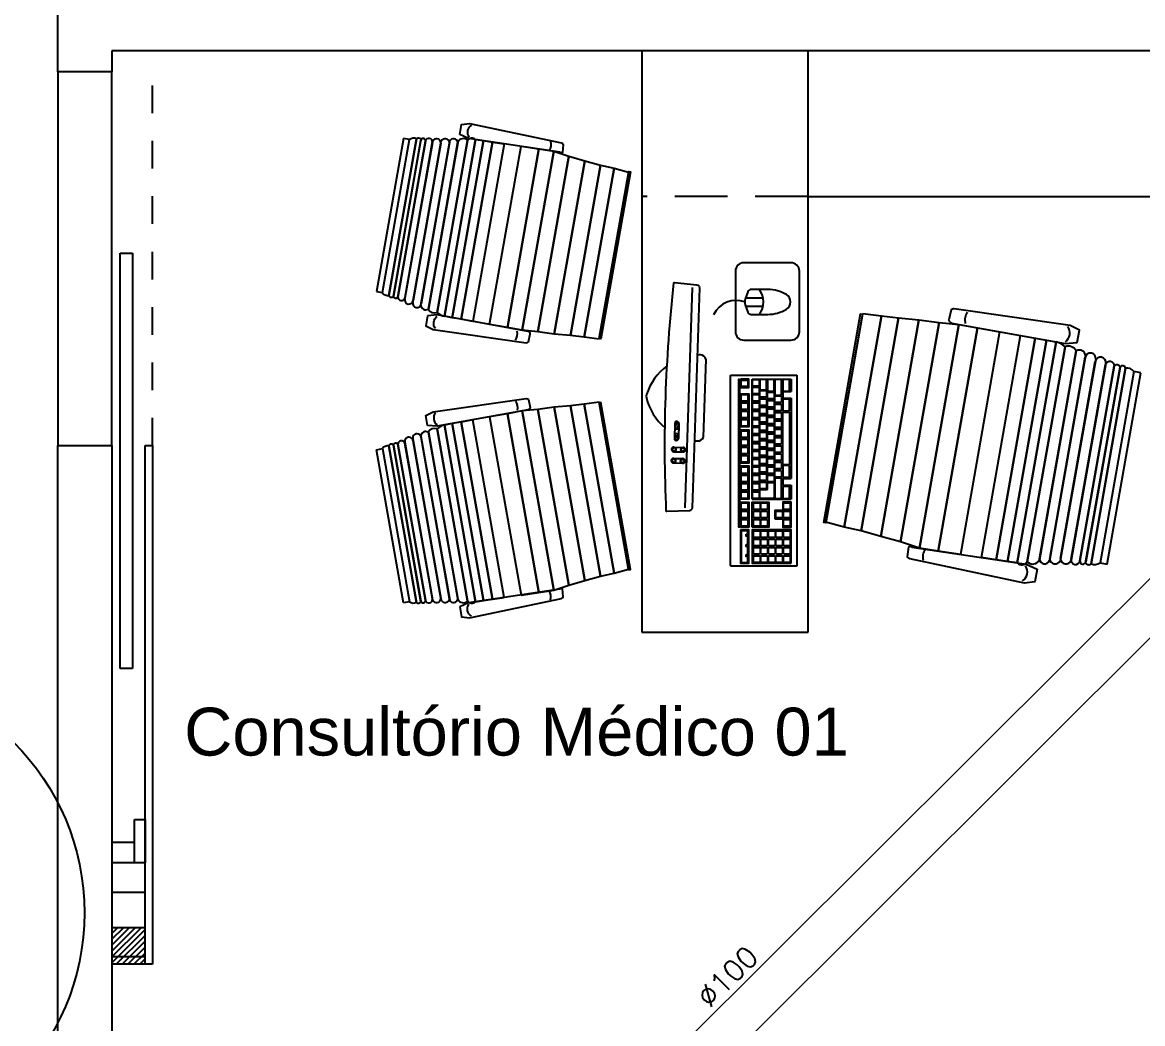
# Model space of a CAD drawing. Header units: millimetres. Extents: x 1573 to 2177, y 1587 to 1932.
# Drawn here: x 1900.088 to 1904.134, y 1905.93 to 1909.545 of the extents above; entities that cross this region are included whole.
import ezdxf
from ezdxf.enums import TextEntityAlignment as Align

# ---------------------------------------------------------------- set-up
doc = ezdxf.new("R2010")
doc.units = ezdxf.units.MM
doc.header["$LTSCALE"] = 0.03
doc.linetypes.add('HIDDEN', pattern=[9.525, 6.35, -3.175])
for name, color, linetype in [('-HIDRO', 8, 'Continuous'), ('A-PEN-C', 4, 'Continuous'), ('Texto-Tubos', 7, 'Continuous')]:
    doc.layers.add(name, color=color, linetype=linetype)
doc.layers.add('TigreCad', color=2, linetype='Continuous', lineweight=13)
doc.styles.add('ARIAL', font='arial.ttf')
doc.styles.add('TCTUBOS-TXT', font='txt.shx')

msp = doc.modelspace()

# ---------------------------------------------------------------- linework, layer by layer
at = {"layer": '-HIDRO'}
for p, q in [((1900.2158, 1909.3664), (1900.2158, 1909.7113)), ((1904.275, 1909.4414), (1900.4108, 1909.4414)), ((1900.4108, 1909.4414), (1900.4108, 1909.3664)), ((1902.3257, 1909.4414), (1902.3257, 1907.3435)), ((1902.9255, 1907.3435), (1902.9255, 1909.4414)), ((1900.4108, 1909.3664), (1900.2158, 1909.3664)), ((1900.2158, 1909.3664), (1900.2158, 1908.0168)), ((1900.4108, 1908.0168), (1900.4108, 1909.3664)), ((1901.4646, 1909.1255), (1901.3671, 1908.5724)), ((1901.3879, 1908.5688), (1901.4854, 1909.1218)), ((1901.3879, 1908.5688), (1901.4854, 1909.1218)), ((1901.3879, 1908.5688), (1901.4854, 1909.1218)), ((1901.5113, 1909.1242), (1901.4116, 1908.5588)), ((1901.4116, 1908.5588), (1901.5113, 1909.1242)), ((1901.5113, 1909.1242), (1901.4116, 1908.5588)), ((1901.5274, 1909.1214), (1901.4277, 1908.556)), ((1901.4277, 1908.556), (1901.5268, 1909.1185)), ((1901.4441, 1908.5531), (1901.5433, 1909.1156)), ((1901.5433, 1909.1156), (1901.4441, 1908.5531)), ((1901.4854, 1909.1218), (1901.4646, 1909.1255)), ((1901.4688, 1908.5456), (1901.5691, 1909.1142)), ((1901.5685, 1909.1111), (1901.4693, 1908.5487)), ((1901.4978, 1908.5332), (1901.6006, 1909.1159)), ((1901.5993, 1909.1088), (1901.4991, 1908.5403)), ((1901.5272, 1908.5232), (1901.6316, 1909.1153)), ((1901.6307, 1909.1106), (1901.528, 1908.5279)), ((1901.5541, 1908.5091), (1901.6605, 1909.1128)), ((1901.6601, 1909.1103), (1901.5541, 1908.5091)), ((1901.5861, 1908.4973), (1901.6955, 1909.1182)), ((1901.6955, 1909.1182), (1901.5861, 1908.4973)), ((1901.6119, 1908.4836), (1901.7245, 1909.1219)), ((1901.7248, 1909.1219), (1901.6119, 1908.4836)), ((1901.6405, 1908.4784), (1901.7532, 1909.1176)), ((1901.7532, 1909.1176), (1901.6405, 1908.4784)), ((1901.6728, 1908.4726), (1901.7857, 1909.1127)), ((1901.7857, 1909.1127), (1901.6728, 1908.4726)), ((1901.7245, 1909.1219), (1901.7532, 1909.1176)), ((1901.7532, 1909.1176), (1901.7857, 1909.1127)), ((1901.7857, 1909.1127), (1901.8281, 1909.1064)), ((1901.8281, 1909.1064), (1901.715, 1908.465)), ((1901.7755, 1908.454), (1901.889, 1909.0973)), ((1901.8397, 1908.4425), (1901.9534, 1909.0876)), ((1901.9534, 1909.0876), (1901.8397, 1908.4425)), ((1901.889, 1909.0973), (1901.9534, 1909.0876)), ((1901.8935, 1908.4328), (1902.0069, 1909.0796)), ((1902.0069, 1909.0796), (1901.8935, 1908.4328)), ((1901.9534, 1909.0876), (1902.0069, 1909.0796)), ((1902.0069, 1909.0796), (1902.0616, 1909.0613)), ((1902.0616, 1909.0613), (1901.9499, 1908.4277)), ((1901.9499, 1908.4277), (1902.0616, 1909.0613)), ((1902.1193, 1909.0451), (1902.009, 1908.4195)), ((1902.009, 1908.4195), (1902.1193, 1909.0451)), ((1902.0616, 1909.0613), (1902.1193, 1909.0451)), ((1902.1761, 1909.0296), (1902.0675, 1908.414)), ((1902.0675, 1908.414), (1902.1761, 1909.0296)), ((1902.1193, 1909.0451), (1902.1761, 1909.0296)), ((1902.1761, 1909.0296), (1902.225, 1909.0183)), ((1902.225, 1909.0183), (1902.1174, 1908.4079)), ((1902.1174, 1908.4079), (1902.225, 1909.0183)), ((1902.2775, 1909.0043), (1902.1712, 1908.4009)), ((1902.225, 1909.0183), (1902.2775, 1909.0043)), ((1902.9255, 1908.9165), (1904.1626, 1908.9165)), ((1900.4408, 1907.2118), (1900.4408, 1908.7114)), ((1900.4408, 1908.7114), (1900.4857, 1908.7114)), ((1900.4857, 1908.7114), (1900.4857, 1907.2118)), ((1902.5075, 1908.5877), (1902.4811, 1907.7923)), ((1901.3671, 1908.5724), (1901.3879, 1908.5688)), ((1902.7008, 1908.5504), (1902.7634, 1908.5504)), ((1902.7008, 1908.5204), (1902.7634, 1908.5204)), ((1901.6405, 1908.4784), (1901.6119, 1908.4836)), ((1901.6728, 1908.4726), (1901.6405, 1908.4784)), ((1901.715, 1908.465), (1901.6728, 1908.4726)), ((1902.99, 1907.7398), (1903.123, 1908.4941)), ((1903.0557, 1907.7224), (1903.1903, 1908.4853)), ((1903.1903, 1908.4853), (1903.0557, 1907.7224)), ((1903.1169, 1907.7083), (1903.2525, 1908.4777)), ((1903.2525, 1908.4777), (1903.1169, 1907.7083)), ((1903.123, 1908.4941), (1903.1903, 1908.4853)), ((1903.1879, 1907.6889), (1903.3258, 1908.4709)), ((1903.3258, 1908.4709), (1903.1879, 1907.6889)), ((1903.1903, 1908.4853), (1903.2525, 1908.4777)), ((1903.2525, 1908.4777), (1903.3258, 1908.4709)), ((1903.2599, 1907.6687), (1903.3996, 1908.4607)), ((1903.3996, 1908.4607), (1903.2599, 1907.6687)), ((1903.3258, 1908.4709), (1903.3996, 1908.4607)), ((1903.3996, 1908.4607), (1903.47, 1908.4543)), ((1901.8397, 1908.4425), (1901.7755, 1908.454)), ((1901.8935, 1908.4328), (1901.8397, 1908.4425)), ((1901.9499, 1908.4277), (1901.8935, 1908.4328)), ((1902.009, 1908.4195), (1901.9499, 1908.4277)), ((1902.0675, 1908.414), (1902.009, 1908.4195)), ((1903.47, 1908.4543), (1903.3284, 1907.6458)), ((1903.3284, 1907.6458), (1903.47, 1908.4543)), ((1903.5374, 1908.4421), (1903.3952, 1907.6357)), ((1903.3952, 1907.6357), (1903.5374, 1908.4421)), ((1903.47, 1908.4543), (1903.5374, 1908.4421)), ((1903.6175, 1908.4277), (1903.4758, 1907.6237)), ((1903.5374, 1908.4421), (1903.6175, 1908.4277)), ((1902.1174, 1908.4079), (1902.0675, 1908.414)), ((1902.1712, 1908.4009), (1902.1174, 1908.4079)), ((1903.5518, 1907.6123), (1903.6932, 1908.4141)), ((1903.7459, 1908.4045), (1903.6048, 1907.6043)), ((1903.6048, 1907.6043), (1903.7459, 1908.4045)), ((1903.7863, 1908.3973), (1903.6454, 1907.5982)), ((1903.6454, 1907.5982), (1903.7863, 1908.3973)), ((1903.681, 1907.5929), (1903.8221, 1908.3908)), ((1903.8221, 1908.3908), (1903.6814, 1907.5928)), ((1903.6932, 1908.4141), (1903.7459, 1908.4045)), ((1903.7459, 1908.4045), (1903.7863, 1908.3973)), ((1903.7863, 1908.3973), (1903.8221, 1908.3908)), ((1903.8544, 1908.3736), (1903.7175, 1907.5975)), ((1903.7175, 1907.5975), (1903.8544, 1908.3736)), ((1903.8944, 1908.3589), (1903.7613, 1907.6043)), ((1903.7619, 1907.6074), (1903.8944, 1908.3589)), ((1903.928, 1908.3413), (1903.7975, 1907.6011)), ((1902.5567, 1908.3286), (1902.5473, 1908.0476)), ((1903.7985, 1907.607), (1903.927, 1908.3354)), ((1903.9647, 1908.3288), (1903.8362, 1907.6003)), ((1903.8378, 1907.6092), (1903.9631, 1908.3199)), ((1904.001, 1908.3132), (1903.8756, 1907.6025)), ((1903.8763, 1907.6063), (1904.0003, 1908.3094)), ((1904.0318, 1908.3039), (1903.9078, 1907.6008)), ((1903.9078, 1907.6008), (1904.0318, 1908.3039)), ((1903.9278, 1907.5935), (1904.0524, 1908.3002)), ((1904.0524, 1908.3002), (1903.9284, 1907.5971)), ((1903.9479, 1907.5899), (1904.0725, 1908.2967)), ((1904.0725, 1908.2967), (1903.9479, 1907.5899)), ((1903.9479, 1907.5899), (1904.0725, 1908.2967)), ((1904.1021, 1908.2843), (1903.9802, 1907.593)), ((1904.1021, 1908.2843), (1903.9802, 1907.593)), ((1904.1021, 1908.2843), (1903.9802, 1907.593)), ((1904.0062, 1907.5884), (1904.1281, 1908.2797)), ((1904.1281, 1908.2797), (1904.1021, 1908.2843)), ((1902.7235, 1908.2564), (1902.8643, 1908.2564)), ((1902.7235, 1907.8231), (1902.7235, 1908.2564)), ((1902.8643, 1908.2564), (1902.8643, 1908.2114)), ((1902.8343, 1908.2114), (1902.8643, 1908.2114)), ((1902.8343, 1908.2114), (1902.8343, 1908.1874)), ((1902.8343, 1908.1874), (1902.8643, 1908.1874)), ((1902.8643, 1908.1874), (1902.8643, 1907.898)), ((1901.8935, 1908.1416), (1901.8397, 1908.1319)), ((1901.9499, 1908.1467), (1901.8935, 1908.1416)), ((1901.8935, 1908.1416), (1902.0069, 1907.4948)), ((1902.0069, 1907.4948), (1901.8935, 1908.1416)), ((1902.009, 1908.1549), (1901.9499, 1908.1467)), ((1902.0616, 1907.5131), (1901.9499, 1908.1467)), ((1901.9499, 1908.1467), (1902.0616, 1907.5131)), ((1902.0675, 1908.1603), (1902.009, 1908.1549)), ((1902.1193, 1907.5293), (1902.009, 1908.1549)), ((1902.009, 1908.1549), (1902.1193, 1907.5293)), ((1902.1174, 1908.1664), (1902.0675, 1908.1603)), ((1902.1761, 1907.5448), (1902.0675, 1908.1603)), ((1902.0675, 1908.1603), (1902.1761, 1907.5448)), ((1902.1712, 1908.1734), (1902.1174, 1908.1664)), ((1902.225, 1907.5561), (1902.1174, 1908.1664)), ((1902.1174, 1908.1664), (1902.225, 1907.5561)), ((1902.2775, 1907.5701), (1902.1712, 1908.1734)), ((1901.6405, 1908.096), (1901.6119, 1908.0908)), ((1901.6728, 1908.1018), (1901.6405, 1908.096)), ((1901.6405, 1908.096), (1901.7532, 1907.4568)), ((1901.7532, 1907.4568), (1901.6405, 1908.096)), ((1901.715, 1908.1094), (1901.6728, 1908.1018)), ((1901.6728, 1908.1018), (1901.7857, 1907.4616)), ((1901.7857, 1907.4616), (1901.6728, 1908.1018)), ((1901.8281, 1907.468), (1901.715, 1908.1094)), ((1901.8397, 1908.1319), (1901.7755, 1908.1203)), ((1901.7755, 1908.1203), (1901.889, 1907.4771)), ((1901.8397, 1908.1319), (1901.9534, 1907.4868)), ((1901.9534, 1907.4868), (1901.8397, 1908.1319)), ((1902.4445, 1908.0966), (1902.4427, 1908.0426)), ((1902.4474, 1908.0965), (1902.4469, 1908.081)), ((1902.4562, 1908.0962), (1902.4474, 1908.0965)), ((1902.4562, 1908.0962), (1902.4556, 1908.0807)), ((1902.459, 1908.0961), (1902.4572, 1908.0421)), ((1901.5541, 1908.0653), (1901.6605, 1907.4616)), ((1901.6601, 1907.4641), (1901.5541, 1908.0653)), ((1901.5861, 1908.0771), (1901.6955, 1907.4562)), ((1901.6955, 1907.4562), (1901.5861, 1908.0771)), ((1901.6119, 1908.0908), (1901.7245, 1907.4525)), ((1901.7248, 1907.4525), (1901.6119, 1908.0908)), ((1900.2158, 1908.0168), (1900.4108, 1908.0168)), ((1900.2158, 1905.6978), (1900.2158, 1908.0168)), ((1900.4108, 1908.0168), (1900.4108, 1905.6978)), ((1900.5307, 1906.1439), (1900.5307, 1908.0168)), ((1900.5307, 1908.0168), (1900.5577, 1908.0168)), ((1900.5577, 1908.0168), (1900.5577, 1906.1439)), ((1901.5113, 1907.4501), (1901.4116, 1908.0155)), ((1901.4116, 1908.0155), (1901.5113, 1907.4501)), ((1901.5113, 1907.4501), (1901.4116, 1908.0155)), ((1901.4277, 1908.0184), (1901.5268, 1907.4559)), ((1901.5274, 1907.453), (1901.4277, 1908.0184)), ((1901.4441, 1908.0213), (1901.5433, 1907.4588)), ((1901.5433, 1907.4588), (1901.4441, 1908.0213)), ((1901.4688, 1908.0288), (1901.5691, 1907.4602)), ((1901.5685, 1907.4632), (1901.4693, 1908.0257)), ((1901.4978, 1908.0412), (1901.6006, 1907.4584)), ((1901.5993, 1907.4655), (1901.4991, 1908.0341)), ((1901.5272, 1908.0512), (1901.6316, 1907.4591)), ((1901.6307, 1907.4637), (1901.528, 1908.0465)), ((1901.3671, 1908.0019), (1901.3879, 1908.0056)), ((1901.4646, 1907.4489), (1901.3671, 1908.0019)), ((1901.3879, 1908.0056), (1901.4854, 1907.4525)), ((1901.3879, 1908.0056), (1901.4854, 1907.4525)), ((1901.3879, 1908.0056), (1901.4854, 1907.4525)), ((1902.4413, 1907.9946), (1902.4734, 1907.9936)), ((1902.4419, 1908.0112), (1902.4739, 1908.0101)), ((1902.44, 1907.954), (1902.472, 1907.9529)), ((1902.4405, 1907.9705), (1902.4726, 1907.9695)), ((1902.8343, 1907.898), (1902.8643, 1907.898)), ((1902.8343, 1907.898), (1902.8343, 1907.874)), ((1902.8343, 1907.874), (1902.8643, 1907.874)), ((1902.8643, 1907.874), (1902.8643, 1907.8231)), ((1902.7235, 1907.8231), (1902.8643, 1907.8231)), ((1902.8114, 1907.7796), (1902.831, 1907.7796)), ((1902.8056, 1907.7526), (1902.8345, 1907.7526)), ((1903.0557, 1907.7224), (1902.99, 1907.7398)), ((1903.1169, 1907.7083), (1903.0557, 1907.7224)), ((1903.1879, 1907.6889), (1903.1169, 1907.7083)), ((1903.2599, 1907.6687), (1903.1879, 1907.6889)), ((1903.3284, 1907.6458), (1903.2599, 1907.6687)), ((1903.3952, 1907.6357), (1903.3284, 1907.6458)), ((1903.4758, 1907.6237), (1903.3952, 1907.6357)), ((1903.6048, 1907.6043), (1903.5518, 1907.6123)), ((1902.225, 1907.5561), (1902.2775, 1907.5701)), ((1903.6454, 1907.5982), (1903.6048, 1907.6043)), ((1903.6814, 1907.5928), (1903.6454, 1907.5982)), ((1903.9802, 1907.593), (1904.0062, 1907.5884)), ((1902.0616, 1907.5131), (1902.1193, 1907.5293)), ((1902.1193, 1907.5293), (1902.1761, 1907.5448)), ((1902.1761, 1907.5448), (1902.225, 1907.5561)), ((1901.9534, 1907.4868), (1902.0069, 1907.4948)), ((1902.0069, 1907.4948), (1902.0616, 1907.5131)), ((1901.4854, 1907.4525), (1901.4646, 1907.4489)), ((1901.7245, 1907.4525), (1901.7532, 1907.4568)), ((1901.7532, 1907.4568), (1901.7857, 1907.4616)), ((1901.7857, 1907.4616), (1901.8281, 1907.468)), ((1901.889, 1907.4771), (1901.9534, 1907.4868)), ((1902.3257, 1907.3435), (1902.9255, 1907.3435)), ((1900.4857, 1907.2118), (1900.4408, 1907.2118)), ((1900.4932, 1906.5098), (1900.4932, 1906.6672)), ((1900.4932, 1906.6672), (1900.5307, 1906.6672)), ((1900.5307, 1906.6672), (1900.5307, 1906.5098)), ((1900.4108, 1906.5848), (1900.4932, 1906.5848)), ((1900.5307, 1906.5098), (1900.4108, 1906.5098)), ((1900.4108, 1906.4048), (1900.5307, 1906.4048)), ((1900.4108, 1906.2553), (1900.4314, 1906.2759)), ((1900.4108, 1906.2341), (1900.4526, 1906.2759)), ((1900.4108, 1906.2129), (1900.4738, 1906.2759)), ((1900.4108, 1906.1916), (1900.495, 1906.2759)), ((1900.4108, 1906.1704), (1900.5162, 1906.2759)), ((1900.5307, 1906.2759), (1900.4108, 1906.2759)), ((1900.4108, 1906.1492), (1900.5307, 1906.2692)), ((1900.4267, 1906.1439), (1900.5307, 1906.248)), ((1900.4479, 1906.1439), (1900.5307, 1906.2268)), ((1900.4691, 1906.1439), (1900.5307, 1906.2056)), ((1900.5307, 1906.1709), (1900.4108, 1906.1709)), ((1900.4903, 1906.1439), (1900.5307, 1906.1844)), ((1900.5115, 1906.1439), (1900.5307, 1906.1632)), ((1900.5577, 1906.1439), (1900.4108, 1906.1439))]:
    msp.add_line(p, q, dxfattribs=at)
at = {"layer": '-HIDRO', "linetype": 'HIDDEN', "ltscale": 0.5}
msp.add_line((1900.5577, 1908.0168), (1900.5577, 1909.3664), dxfattribs=at)
at = {"layer": '-HIDRO', "linetype": 'HIDDEN'}
msp.add_line((1902.9255, 1908.9165), (1902.3257, 1908.9165), dxfattribs=at)
at = {"layer": '-HIDRO'}
for points in [[(1901.6674, 1909.1402), (1901.6737, 1909.1762), (1901.7033, 1909.1798), (1902.0349, 1909.1101, -0.205362), (1902.0416, 1909.1043), (1902.0381, 1909.075, -0.424927), (1902.0287, 1909.0763), (1901.699, 1909.1257)], [(1902.6937, 1908.6767, 0.414214), (1902.6633, 1908.6463), (1902.6633, 1908.4277, 0.414214), (1902.6937, 1908.3973), (1902.8637, 1908.3973, 0.414214), (1902.8941, 1908.4277), (1902.8941, 1908.6463, 0.414214), (1902.8637, 1908.6767)], [(1902.5241, 1908.5975, -0.395059), (1902.5334, 1908.5868), (1902.5069, 1907.7915, -0.395059), (1902.4969, 1907.7815), (1902.4153, 1907.7788, -0.255546), (1902.4136, 1907.7797, -0.038223), (1902.441, 1908.6048, -0.255546), (1902.4428, 1908.6055)], [(1902.7198, 1908.5804, 0.320037), (1902.7083, 1908.5721), (1902.699, 1908.5454, 0.167465), (1902.699, 1908.5254), (1902.7083, 1908.4987, 0.320037), (1902.7198, 1908.4904), (1902.7805, 1908.4904, 0.131312), (1902.8473, 1908.5091, 0.570686), (1902.8473, 1908.5617, 0.131312), (1902.7805, 1908.5804)], [(1903.8975, 1908.3885), (1903.9055, 1908.4334), (1903.8723, 1908.4504), (1903.453, 1908.5103, 0.205362), (1903.4426, 1908.5063), (1903.4342, 1908.4704, 0.331039), (1903.4442, 1908.459), (1903.8542, 1908.385)], [(1901.5515, 1908.4854), (1901.5452, 1908.4495), (1901.5717, 1908.4359), (1901.9072, 1908.388, 0.205362), (1901.9155, 1908.3912), (1901.9222, 1908.4199, 0.331039), (1901.9142, 1908.429), (1901.5862, 1908.4882)], [(1902.6485, 1908.2714), (1902.8824, 1908.2714, -0.414214), (1902.8854, 1908.2684), (1902.8854, 1907.5846, -0.414214), (1902.8824, 1907.5816), (1902.6485, 1907.5816, -0.414214), (1902.6455, 1907.5846), (1902.6455, 1908.2684, -0.414214)], [(1902.6867, 1908.2294, -0.414214), (1902.6845, 1908.2317), (1902.6845, 1908.2512, -0.414214), (1902.6867, 1908.2534), (1902.7062, 1908.2534, -0.414214), (1902.7085, 1908.2512), (1902.7085, 1908.2317, -0.414214), (1902.7062, 1908.2294)], [(1902.7273, 1908.2308, -0.414214), (1902.725, 1908.2331), (1902.725, 1908.2526, -0.414214), (1902.7273, 1908.2548), (1902.7468, 1908.2548, -0.414214), (1902.749, 1908.2526), (1902.749, 1908.2331, -0.414214), (1902.7468, 1908.2308)], [(1902.7273, 1908.2036, -0.414214), (1902.725, 1908.2059), (1902.725, 1908.2254, -0.414214), (1902.7273, 1908.2276), (1902.7468, 1908.2276, -0.414214), (1902.749, 1908.2254), (1902.749, 1908.2059, -0.414214), (1902.7468, 1908.2036)], [(1902.7514, 1908.2527), (1902.7514, 1908.2197, 0.414214), (1902.7536, 1908.2174), (1902.7733, 1908.2174, 0.414214), (1902.7755, 1908.2197), (1902.7755, 1908.2527, 0.414214), (1902.7733, 1908.2549), (1902.7536, 1908.2549, 0.414214)], [(1902.8004, 1908.2549), (1902.7808, 1908.2549, 0.414214), (1902.7785, 1908.2527), (1902.7785, 1908.2148, 0.414214), (1902.7808, 1908.2126), (1902.8004, 1908.2126, 0.414214), (1902.8026, 1908.2148), (1902.8026, 1908.2527, 0.414214)], [(1902.8275, 1908.2549), (1902.8079, 1908.2549, 0.414214), (1902.8056, 1908.2527), (1902.8056, 1908.2015, 0.414214), (1902.8079, 1908.1992), (1902.8275, 1908.1992, 0.414214), (1902.8298, 1908.2015), (1902.8298, 1908.2527, 0.414214)], [(1902.8343, 1908.2527), (1902.8343, 1908.2148, 0.414214), (1902.8365, 1908.2126), (1902.8561, 1908.2126, 0.414214), (1902.8584, 1908.2148), (1902.8584, 1908.2527, 0.414214), (1902.8561, 1908.2549), (1902.8365, 1908.2549, 0.414214)], [(1901.5515, 1908.089), (1901.5452, 1908.1249), (1901.5717, 1908.1385), (1901.9072, 1908.1864, -0.205362), (1901.9155, 1908.1832), (1901.9222, 1908.1545, -0.331039), (1901.9142, 1908.1453), (1901.5862, 1908.0862)], [(1902.6867, 1908.177, -0.414214), (1902.6845, 1908.1792), (1902.6845, 1908.1987, -0.414214), (1902.6867, 1908.201), (1902.7062, 1908.201, -0.414214), (1902.7085, 1908.1987), (1902.7085, 1908.1792, -0.414214), (1902.7062, 1908.177)], [(1902.7273, 1908.177, -0.414214), (1902.725, 1908.1792), (1902.725, 1908.1987, -0.414214), (1902.7273, 1908.201), (1902.7468, 1908.201, -0.414214), (1902.749, 1908.1987), (1902.749, 1908.1792, -0.414214), (1902.7468, 1908.177)], [(1902.7538, 1908.191, -0.414214), (1902.7515, 1908.1933), (1902.7515, 1908.2128, -0.414214), (1902.7538, 1908.215), (1902.7733, 1908.215, -0.414214), (1902.7755, 1908.2128), (1902.7755, 1908.1933, -0.414214), (1902.7733, 1908.191)], [(1902.7538, 1908.161, -0.414214), (1902.7515, 1908.1633), (1902.7515, 1908.1828, -0.414214), (1902.7538, 1908.185), (1902.7733, 1908.185, -0.414214), (1902.7755, 1908.1828), (1902.7755, 1908.1633, -0.414214), (1902.7733, 1908.161)], [(1902.7809, 1908.1855, -0.414214), (1902.7786, 1908.1878), (1902.7786, 1908.2073, -0.414214), (1902.7809, 1908.2095), (1902.8004, 1908.2095, -0.414214), (1902.8026, 1908.2073), (1902.8026, 1908.1878, -0.414214), (1902.8004, 1908.1855)], [(1902.7809, 1908.1555, -0.414214), (1902.7786, 1908.1578), (1902.7786, 1908.1773, -0.414214), (1902.7809, 1908.1795), (1902.8004, 1908.1795, -0.414214), (1902.8026, 1908.1773), (1902.8026, 1908.1578, -0.414214), (1902.8004, 1908.1555)], [(1902.8079, 1908.1722, -0.414214), (1902.8056, 1908.1745), (1902.8056, 1908.194, -0.414214), (1902.8079, 1908.1962), (1902.8274, 1908.1962, -0.414214), (1902.8296, 1908.194), (1902.8296, 1908.1745, -0.414214), (1902.8274, 1908.1722)], [(1902.8561, 1908.1421, 0.414214), (1902.8584, 1908.1443), (1902.8584, 1908.1822, 0.414214), (1902.8561, 1908.1844), (1902.8365, 1908.1844, 0.414214), (1902.8343, 1908.1822), (1902.8343, 1908.1443, 0.414214), (1902.8365, 1908.1421)], [(1902.6867, 1908.147, -0.414214), (1902.6845, 1908.1492), (1902.6845, 1908.1687, -0.414214), (1902.6867, 1908.171), (1902.7062, 1908.171, -0.414214), (1902.7085, 1908.1687), (1902.7085, 1908.1492, -0.414214), (1902.7062, 1908.147)], [(1902.6867, 1908.117, -0.414214), (1902.6845, 1908.1192), (1902.6845, 1908.1387, -0.414214), (1902.6867, 1908.141), (1902.7062, 1908.141, -0.414214), (1902.7085, 1908.1387), (1902.7085, 1908.1192, -0.414214), (1902.7062, 1908.117)], [(1902.7273, 1908.147, -0.414214), (1902.725, 1908.1492), (1902.725, 1908.1687, -0.414214), (1902.7273, 1908.171), (1902.7468, 1908.171, -0.414214), (1902.749, 1908.1687), (1902.749, 1908.1492, -0.414214), (1902.7468, 1908.147)], [(1902.7273, 1908.117, -0.414214), (1902.725, 1908.1192), (1902.725, 1908.1387, -0.414214), (1902.7273, 1908.141), (1902.7468, 1908.141, -0.414214), (1902.749, 1908.1387), (1902.749, 1908.1192, -0.414214), (1902.7468, 1908.117)], [(1902.7538, 1908.131, -0.414214), (1902.7515, 1908.1333), (1902.7515, 1908.1528, -0.414214), (1902.7538, 1908.155), (1902.7733, 1908.155, -0.414214), (1902.7755, 1908.1528), (1902.7755, 1908.1333, -0.414214), (1902.7733, 1908.131)], [(1902.7809, 1908.1255, -0.414214), (1902.7786, 1908.1278), (1902.7786, 1908.1473, -0.414214), (1902.7809, 1908.1495), (1902.8004, 1908.1495, -0.414214), (1902.8026, 1908.1473), (1902.8026, 1908.1278, -0.414214), (1902.8004, 1908.1255)], [(1902.8079, 1908.1422, -0.414214), (1902.8056, 1908.1445), (1902.8056, 1908.164, -0.414214), (1902.8079, 1908.1662), (1902.8274, 1908.1662, -0.414214), (1902.8296, 1908.164), (1902.8296, 1908.1445, -0.414214), (1902.8274, 1908.1422)], [(1902.8079, 1908.1122, -0.414214), (1902.8056, 1908.1145), (1902.8056, 1908.134, -0.414214), (1902.8079, 1908.1362), (1902.8274, 1908.1362, -0.414214), (1902.8296, 1908.134), (1902.8296, 1908.1145, -0.414214), (1902.8274, 1908.1122)], [(1902.8561, 1907.9477), (1902.8365, 1907.9477, -0.414214), (1902.8343, 1907.9499), (1902.8343, 1908.1355, -0.414214), (1902.8365, 1908.1378), (1902.8561, 1908.1378, -0.414214), (1902.8584, 1908.1355), (1902.8584, 1907.9499, -0.414214)], [(1902.6867, 1908.087, -0.414214), (1902.6845, 1908.0892), (1902.6845, 1908.1087, -0.414214), (1902.6867, 1908.111), (1902.7062, 1908.111, -0.414214), (1902.7085, 1908.1087), (1902.7085, 1908.0892, -0.414214), (1902.7062, 1908.087)], [(1902.7273, 1908.087, -0.414214), (1902.725, 1908.0892), (1902.725, 1908.1087, -0.414214), (1902.7273, 1908.111), (1902.7468, 1908.111, -0.414214), (1902.749, 1908.1087), (1902.749, 1908.0892, -0.414214), (1902.7468, 1908.087)], [(1902.7538, 1908.1011, -0.414214), (1902.7515, 1908.1033), (1902.7515, 1908.1228, -0.414214), (1902.7538, 1908.125), (1902.7733, 1908.125, -0.414214), (1902.7755, 1908.1228), (1902.7755, 1908.1033, -0.414214), (1902.7733, 1908.1011)], [(1902.7809, 1908.0956, -0.414214), (1902.7786, 1908.0978), (1902.7786, 1908.1173, -0.414214), (1902.7809, 1908.1195), (1902.8004, 1908.1195, -0.414214), (1902.8026, 1908.1173), (1902.8026, 1908.0978, -0.414214), (1902.8004, 1908.0956)], [(1902.8079, 1908.0822, -0.414214), (1902.8056, 1908.0845), (1902.8056, 1908.104, -0.414214), (1902.8079, 1908.1062), (1902.8274, 1908.1062, -0.414214), (1902.8296, 1908.104), (1902.8296, 1908.0845, -0.414214), (1902.8274, 1908.0822)], [(1902.6867, 1908.0464, -0.414214), (1902.6845, 1908.0486), (1902.6845, 1908.0681, -0.414214), (1902.6867, 1908.0704), (1902.7062, 1908.0704, -0.414214), (1902.7085, 1908.0681), (1902.7085, 1908.0486, -0.414214), (1902.7062, 1908.0464)], [(1902.7273, 1908.0587, -0.414214), (1902.725, 1908.0609), (1902.725, 1908.0804, -0.414214), (1902.7273, 1908.0827), (1902.7468, 1908.0827, -0.414214), (1902.749, 1908.0804), (1902.749, 1908.0609, -0.414214), (1902.7468, 1908.0587)], [(1902.7538, 1908.0711, -0.414214), (1902.7515, 1908.0733), (1902.7515, 1908.0928, -0.414214), (1902.7538, 1908.0951), (1902.7733, 1908.0951, -0.414214), (1902.7755, 1908.0928), (1902.7755, 1908.0733, -0.414214), (1902.7733, 1908.0711)], [(1902.7538, 1908.0411, -0.414214), (1902.7515, 1908.0433), (1902.7515, 1908.0628, -0.414214), (1902.7538, 1908.0651), (1902.7733, 1908.0651, -0.414214), (1902.7755, 1908.0628), (1902.7755, 1908.0433, -0.414214), (1902.7733, 1908.0411)], [(1902.7809, 1908.0656, -0.414214), (1902.7786, 1908.0678), (1902.7786, 1908.0873, -0.414214), (1902.7809, 1908.0896), (1902.8004, 1908.0896, -0.414214), (1902.8026, 1908.0873), (1902.8026, 1908.0678, -0.414214), (1902.8004, 1908.0656)], [(1902.7809, 1908.0356, -0.414214), (1902.7786, 1908.0378), (1902.7786, 1908.0573, -0.414214), (1902.7809, 1908.0596), (1902.8004, 1908.0596, -0.414214), (1902.8026, 1908.0573), (1902.8026, 1908.0378, -0.414214), (1902.8004, 1908.0356)], [(1902.8079, 1908.0523, -0.414214), (1902.8056, 1908.0545), (1902.8056, 1908.074, -0.414214), (1902.8079, 1908.0763), (1902.8274, 1908.0763, -0.414214), (1902.8296, 1908.074), (1902.8296, 1908.0545, -0.414214), (1902.8274, 1908.0523)], [(1902.6867, 1908.0164, -0.414214), (1902.6845, 1908.0186), (1902.6845, 1908.0381, -0.414214), (1902.6867, 1908.0404), (1902.7062, 1908.0404, -0.414214), (1902.7085, 1908.0381), (1902.7085, 1908.0186, -0.414214), (1902.7062, 1908.0164)], [(1902.7273, 1908.0303, -0.414214), (1902.725, 1908.0325), (1902.725, 1908.052, -0.414214), (1902.7273, 1908.0543), (1902.7468, 1908.0543, -0.414214), (1902.749, 1908.052), (1902.749, 1908.0325, -0.414214), (1902.7468, 1908.0303)], [(1902.7273, 1908.0008, -0.414214), (1902.725, 1908.0031), (1902.725, 1908.0226, -0.414214), (1902.7273, 1908.0248), (1902.7468, 1908.0248, -0.414214), (1902.749, 1908.0226), (1902.749, 1908.0031, -0.414214), (1902.7468, 1908.0008)], [(1902.7538, 1908.0111, -0.414214), (1902.7515, 1908.0133), (1902.7515, 1908.0328, -0.414214), (1902.7538, 1908.0351), (1902.7733, 1908.0351, -0.414214), (1902.7755, 1908.0328), (1902.7755, 1908.0133, -0.414214), (1902.7733, 1908.0111)], [(1902.7809, 1908.0056, -0.414214), (1902.7786, 1908.0078), (1902.7786, 1908.0273, -0.414214), (1902.7809, 1908.0296), (1902.8004, 1908.0296, -0.414214), (1902.8026, 1908.0273), (1902.8026, 1908.0078, -0.414214), (1902.8004, 1908.0056)], [(1902.8079, 1908.0223, -0.414214), (1902.8056, 1908.0245), (1902.8056, 1908.044, -0.414214), (1902.8079, 1908.0463), (1902.8274, 1908.0463, -0.414214), (1902.8296, 1908.044), (1902.8296, 1908.0245, -0.414214), (1902.8274, 1908.0223)], [(1902.8079, 1907.9923, -0.414214), (1902.8056, 1907.9945), (1902.8056, 1908.014, -0.414214), (1902.8079, 1908.0163), (1902.8274, 1908.0163, -0.414214), (1902.8296, 1908.014), (1902.8296, 1907.9945, -0.414214), (1902.8274, 1907.9923)], [(1902.6867, 1907.9864, -0.414214), (1902.6845, 1907.9886), (1902.6845, 1908.0081, -0.414214), (1902.6867, 1908.0104), (1902.7062, 1908.0104, -0.414214), (1902.7085, 1908.0081), (1902.7085, 1907.9886, -0.414214), (1902.7062, 1907.9864)], [(1902.6867, 1907.9564, -0.414214), (1902.6845, 1907.9586), (1902.6845, 1907.9781, -0.414214), (1902.6867, 1907.9804), (1902.7062, 1907.9804, -0.414214), (1902.7085, 1907.9781), (1902.7085, 1907.9586, -0.414214), (1902.7062, 1907.9564)], [(1902.7273, 1907.972, -0.414214), (1902.725, 1907.9742), (1902.725, 1907.9937, -0.414214), (1902.7273, 1907.996), (1902.7468, 1907.996, -0.414214), (1902.749, 1907.9937), (1902.749, 1907.9742, -0.414214), (1902.7468, 1907.972)], [(1902.7538, 1907.9811, -0.414214), (1902.7515, 1907.9833), (1902.7515, 1908.0028, -0.414214), (1902.7538, 1908.0051), (1902.7733, 1908.0051, -0.414214), (1902.7755, 1908.0028), (1902.7755, 1907.9833, -0.414214), (1902.7733, 1907.9811)], [(1902.7538, 1907.9511, -0.414214), (1902.7515, 1907.9533), (1902.7515, 1907.9728, -0.414214), (1902.7538, 1907.9751), (1902.7733, 1907.9751, -0.414214), (1902.7755, 1907.9728), (1902.7755, 1907.9533, -0.414214), (1902.7733, 1907.9511)], [(1902.7809, 1907.9756, -0.414214), (1902.7786, 1907.9778), (1902.7786, 1907.9973, -0.414214), (1902.7809, 1907.9996), (1902.8004, 1907.9996, -0.414214), (1902.8026, 1907.9973), (1902.8026, 1907.9778, -0.414214), (1902.8004, 1907.9756)], [(1902.8079, 1907.9623, -0.414214), (1902.8056, 1907.9645), (1902.8056, 1907.984, -0.414214), (1902.8079, 1907.9863), (1902.8274, 1907.9863, -0.414214), (1902.8296, 1907.984), (1902.8296, 1907.9645, -0.414214), (1902.8274, 1907.9623)], [(1902.6867, 1907.916, -0.414214), (1902.6845, 1907.9183), (1902.6845, 1907.9378, -0.414214), (1902.6867, 1907.94), (1902.7062, 1907.94, -0.414214), (1902.7085, 1907.9378), (1902.7085, 1907.9183, -0.414214), (1902.7062, 1907.916)], [(1902.7273, 1907.9436, -0.414214), (1902.725, 1907.9459), (1902.725, 1907.9654, -0.414214), (1902.7273, 1907.9676), (1902.7468, 1907.9676, -0.414214), (1902.749, 1907.9654), (1902.749, 1907.9459, -0.414214), (1902.7468, 1907.9436)], [(1902.7273, 1907.916, -0.414214), (1902.7251, 1907.9183), (1902.7251, 1907.9378, -0.414214), (1902.7273, 1907.94), (1902.7468, 1907.94, -0.414214), (1902.7491, 1907.9378), (1902.7491, 1907.9183, -0.414214), (1902.7468, 1907.916)], [(1902.7538, 1907.9211, -0.414214), (1902.7515, 1907.9234), (1902.7515, 1907.9429, -0.414214), (1902.7538, 1907.9451), (1902.7733, 1907.9451, -0.414214), (1902.7755, 1907.9429), (1902.7755, 1907.9234, -0.414214), (1902.7733, 1907.9211)], [(1902.7809, 1907.9456, -0.414214), (1902.7786, 1907.9479), (1902.7786, 1907.9673, -0.414214), (1902.7809, 1907.9696), (1902.8004, 1907.9696, -0.414214), (1902.8026, 1907.9673), (1902.8026, 1907.9479, -0.414214), (1902.8004, 1907.9456)], [(1902.7809, 1907.9156, -0.414214), (1902.7786, 1907.9179), (1902.7786, 1907.9374, -0.414214), (1902.7809, 1907.9396), (1902.8004, 1907.9396, -0.414214), (1902.8026, 1907.9374), (1902.8026, 1907.9179, -0.414214), (1902.8004, 1907.9156)], [(1902.8079, 1907.9323, -0.414214), (1902.8056, 1907.9345), (1902.8056, 1907.954, -0.414214), (1902.8079, 1907.9563), (1902.8274, 1907.9563, -0.414214), (1902.8296, 1907.954), (1902.8296, 1907.9345, -0.414214), (1902.8274, 1907.9323)], [(1902.8343, 1907.9424), (1902.8343, 1907.9046, 0.414214), (1902.8365, 1907.9023), (1902.8561, 1907.9023, 0.414214), (1902.8584, 1907.9046), (1902.8584, 1907.9424, 0.414214), (1902.8561, 1907.9447), (1902.8365, 1907.9447, 0.414214)], [(1902.6867, 1907.886, -0.414214), (1902.6845, 1907.8883), (1902.6845, 1907.9078, -0.414214), (1902.6867, 1907.91), (1902.7062, 1907.91, -0.414214), (1902.7085, 1907.9078), (1902.7085, 1907.8883, -0.414214), (1902.7062, 1907.886)], [(1902.7273, 1907.886, -0.414214), (1902.7251, 1907.8883), (1902.7251, 1907.9078, -0.414214), (1902.7273, 1907.91), (1902.7468, 1907.91, -0.414214), (1902.7491, 1907.9078), (1902.7491, 1907.8883, -0.414214), (1902.7468, 1907.886)], [(1902.7538, 1907.8911, -0.414214), (1902.7515, 1907.8934), (1902.7515, 1907.9129, -0.414214), (1902.7538, 1907.9151), (1902.7733, 1907.9151, -0.414214), (1902.7755, 1907.9129), (1902.7755, 1907.8934, -0.414214), (1902.7733, 1907.8911)], [(1902.7809, 1907.8856, -0.414214), (1902.7786, 1907.8879), (1902.7786, 1907.9074, -0.414214), (1902.7809, 1907.9096), (1902.8004, 1907.9096, -0.414214), (1902.8026, 1907.9074), (1902.8026, 1907.8879, -0.414214), (1902.8004, 1907.8856)], [(1902.8079, 1907.9023, -0.414214), (1902.8056, 1907.9046), (1902.8056, 1907.924, -0.414214), (1902.8079, 1907.9263), (1902.8274, 1907.9263, -0.414214), (1902.8296, 1907.924), (1902.8296, 1907.9046, -0.414214), (1902.8274, 1907.9023)], [(1902.8079, 1907.8988, 0.414214), (1902.8056, 1907.8965), (1902.8056, 1907.8283, 0.414214), (1902.8079, 1907.8261), (1902.8275, 1907.8261, 0.414214), (1902.8298, 1907.8283), (1902.8298, 1907.8965, 0.414214), (1902.8275, 1907.8988)], [(1902.6867, 1907.856, -0.414214), (1902.6845, 1907.8583), (1902.6845, 1907.8778, -0.414214), (1902.6867, 1907.88), (1902.7062, 1907.88, -0.414214), (1902.7085, 1907.8778), (1902.7085, 1907.8583, -0.414214), (1902.7062, 1907.856)], [(1902.7273, 1907.856, -0.414214), (1902.7251, 1907.8583), (1902.7251, 1907.8778, -0.414214), (1902.7273, 1907.88), (1902.7468, 1907.88, -0.414214), (1902.7491, 1907.8778), (1902.7491, 1907.8583, -0.414214), (1902.7468, 1907.856)], [(1902.7538, 1907.8611, -0.414214), (1902.7515, 1907.8634), (1902.7515, 1907.8829, -0.414214), (1902.7538, 1907.8851), (1902.7733, 1907.8851, -0.414214), (1902.7755, 1907.8829), (1902.7755, 1907.8634, -0.414214), (1902.7733, 1907.8611)], [(1902.8026, 1907.8806), (1902.8026, 1907.8283, -0.414214), (1902.8004, 1907.8261), (1902.7538, 1907.8261, -0.414214), (1902.7515, 1907.8283), (1902.7515, 1907.856, -0.414214), (1902.7538, 1907.8583), (1902.777, 1907.8583, 0.414214), (1902.7793, 1907.8605), (1902.7793, 1907.8806, -0.414214), (1902.7815, 1907.8829), (1902.8004, 1907.8829, -0.414214)], [(1902.8343, 1907.8662), (1902.8343, 1907.8283, 0.414214), (1902.8365, 1907.8261), (1902.8561, 1907.8261, 0.414214), (1902.8584, 1907.8283), (1902.8584, 1907.8662, 0.414214), (1902.8561, 1907.8685), (1902.8365, 1907.8685, 0.414214)], [(1902.6867, 1907.8261, -0.414214), (1902.6845, 1907.8283), (1902.6845, 1907.8478, -0.414214), (1902.6867, 1907.85), (1902.7062, 1907.85, -0.414214), (1902.7085, 1907.8478), (1902.7085, 1907.8283, -0.414214), (1902.7062, 1907.8261)], [(1902.7273, 1907.8261, -0.414214), (1902.7251, 1907.8283), (1902.7251, 1907.8478, -0.414214), (1902.7273, 1907.85), (1902.7468, 1907.85, -0.414214), (1902.7491, 1907.8478), (1902.7491, 1907.8283, -0.414214), (1902.7468, 1907.8261)], [(1902.6867, 1907.7856, -0.414214), (1902.6845, 1907.7878), (1902.6845, 1907.8073, -0.414214), (1902.6867, 1907.8096), (1902.7062, 1907.8096, -0.414214), (1902.7085, 1907.8073), (1902.7085, 1907.7878, -0.414214), (1902.7062, 1907.7856)], [(1902.6867, 1907.7556, -0.414214), (1902.6845, 1907.7578), (1902.6845, 1907.7773, -0.414214), (1902.6867, 1907.7796), (1902.7062, 1907.7796, -0.414214), (1902.7085, 1907.7773), (1902.7085, 1907.7578, -0.414214), (1902.7062, 1907.7556)], [(1902.7307, 1907.7856, -0.414214), (1902.7285, 1907.7878), (1902.7285, 1907.8073, -0.414214), (1902.7307, 1907.8096), (1902.7502, 1907.8096, -0.414214), (1902.7525, 1907.8073), (1902.7525, 1907.7878, -0.414214), (1902.7502, 1907.7856)], [(1902.7307, 1907.7556, -0.414214), (1902.7285, 1907.7578), (1902.7285, 1907.7773, -0.414214), (1902.7307, 1907.7796), (1902.7502, 1907.7796, -0.414214), (1902.7525, 1907.7773), (1902.7525, 1907.7578, -0.414214), (1902.7502, 1907.7556)], [(1902.7572, 1907.7856, -0.414214), (1902.7549, 1907.7878), (1902.7549, 1907.8073, -0.414214), (1902.7572, 1907.8096), (1902.7767, 1907.8096, -0.414214), (1902.7789, 1907.8073), (1902.7789, 1907.7878, -0.414214), (1902.7767, 1907.7856)], [(1902.7572, 1907.7556, -0.414214), (1902.7549, 1907.7578), (1902.7549, 1907.7773, -0.414214), (1902.7572, 1907.7796), (1902.7767, 1907.7796, -0.414214), (1902.7789, 1907.7773), (1902.7789, 1907.7578, -0.414214), (1902.7767, 1907.7556)], [(1902.8115, 1907.7555, -0.414214), (1902.8093, 1907.7578), (1902.8093, 1907.7773, -0.414214), (1902.8115, 1907.7795), (1902.831, 1907.7795, -0.414214), (1902.8333, 1907.7773), (1902.8333, 1907.7578, -0.414214), (1902.831, 1907.7555)], [(1902.8395, 1907.7855, -0.414214), (1902.8373, 1907.7878), (1902.8373, 1907.8073, -0.414214), (1902.8395, 1907.8095), (1902.859, 1907.8095, -0.414214), (1902.8613, 1907.8073), (1902.8613, 1907.7878, -0.414214), (1902.859, 1907.7855)], [(1902.8395, 1907.7555, -0.414214), (1902.8373, 1907.7578), (1902.8373, 1907.7773, -0.414214), (1902.8395, 1907.7795), (1902.859, 1907.7795, -0.414214), (1902.8613, 1907.7773), (1902.8613, 1907.7578, -0.414214), (1902.859, 1907.7555)], [(1902.6867, 1907.7256, -0.414214), (1902.6845, 1907.7278), (1902.6845, 1907.7473, -0.414214), (1902.6867, 1907.7496), (1902.7062, 1907.7496, -0.414214), (1902.7085, 1907.7473), (1902.7085, 1907.7278, -0.414214), (1902.7062, 1907.7256)], [(1902.7307, 1907.7256, -0.414214), (1902.7285, 1907.7278), (1902.7285, 1907.7473, -0.414214), (1902.7307, 1907.7496), (1902.7502, 1907.7496, -0.414214), (1902.7525, 1907.7473), (1902.7525, 1907.7278, -0.414214), (1902.7502, 1907.7256)], [(1902.7572, 1907.7256, -0.414214), (1902.7549, 1907.7278), (1902.7549, 1907.7473, -0.414214), (1902.7572, 1907.7496), (1902.7767, 1907.7496, -0.414214), (1902.7789, 1907.7473), (1902.7789, 1907.7278, -0.414214), (1902.7767, 1907.7256)], [(1902.8395, 1907.7256, -0.414214), (1902.8373, 1907.7278), (1902.8373, 1907.7473, -0.414214), (1902.8395, 1907.7496), (1902.859, 1907.7496, -0.414214), (1902.8613, 1907.7473), (1902.8613, 1907.7278, -0.414214), (1902.859, 1907.7256)], [(1902.7306, 1907.6851, -0.414214), (1902.7283, 1907.6873), (1902.7283, 1907.7068, -0.414214), (1902.7306, 1907.7091), (1902.75, 1907.7091, -0.414214), (1902.7523, 1907.7068), (1902.7523, 1907.6873, -0.414214), (1902.75, 1907.6851)], [(1902.757, 1907.6851, -0.414214), (1902.7548, 1907.6873), (1902.7548, 1907.7068, -0.414214), (1902.757, 1907.7091), (1902.7765, 1907.7091, -0.414214), (1902.7788, 1907.7068), (1902.7788, 1907.6873, -0.414214), (1902.7765, 1907.6851)], [(1902.7844, 1907.6851, -0.414214), (1902.7822, 1907.6873), (1902.7822, 1907.7068, -0.414214), (1902.7844, 1907.7091), (1902.8039, 1907.7091, -0.414214), (1902.8062, 1907.7068), (1902.8062, 1907.6873, -0.414214), (1902.8039, 1907.6851)], [(1902.8114, 1907.6851, -0.414214), (1902.8091, 1907.6873), (1902.8091, 1907.7068, -0.414214), (1902.8114, 1907.7091), (1902.8308, 1907.7091, -0.414214), (1902.8331, 1907.7068), (1902.8331, 1907.6873, -0.414214), (1902.8308, 1907.6851)], [(1902.8393, 1907.6851, -0.414214), (1902.8371, 1907.6873), (1902.8371, 1907.7068, -0.414214), (1902.8393, 1907.7091), (1902.8588, 1907.7091, -0.414214), (1902.8611, 1907.7068), (1902.8611, 1907.6873, -0.414214), (1902.8588, 1907.6851)], [(1902.7306, 1907.6551, -0.414214), (1902.7283, 1907.6574), (1902.7283, 1907.6769, -0.414214), (1902.7306, 1907.6791), (1902.75, 1907.6791, -0.414214), (1902.7523, 1907.6769), (1902.7523, 1907.6574, -0.414214), (1902.75, 1907.6551)], [(1902.757, 1907.6551, -0.414214), (1902.7548, 1907.6574), (1902.7548, 1907.6769, -0.414214), (1902.757, 1907.6791), (1902.7765, 1907.6791, -0.414214), (1902.7788, 1907.6769), (1902.7788, 1907.6574, -0.414214), (1902.7765, 1907.6551)], [(1902.7844, 1907.6551, -0.414214), (1902.7822, 1907.6573), (1902.7822, 1907.6768, -0.414214), (1902.7844, 1907.6791), (1902.8039, 1907.6791, -0.414214), (1902.8062, 1907.6768), (1902.8062, 1907.6573, -0.414214), (1902.8039, 1907.6551)], [(1902.8114, 1907.6551, -0.414214), (1902.8091, 1907.6573), (1902.8091, 1907.6768, -0.414214), (1902.8114, 1907.6791), (1902.8308, 1907.6791, -0.414214), (1902.8331, 1907.6768), (1902.8331, 1907.6573, -0.414214), (1902.8308, 1907.6551)], [(1902.8393, 1907.6551, -0.414214), (1902.8371, 1907.6574), (1902.8371, 1907.6769, -0.414214), (1902.8393, 1907.6791), (1902.8588, 1907.6791, -0.414214), (1902.8611, 1907.6769), (1902.8611, 1907.6574, -0.414214), (1902.8588, 1907.6551)], [(1903.7528, 1907.57), (1903.7448, 1907.525), (1903.7079, 1907.5205), (1903.2933, 1907.6076, -0.205362), (1903.2849, 1907.6149), (1903.2893, 1907.6515, -0.424927), (1903.301, 1907.6499), (1903.7133, 1907.5881)], [(1902.7306, 1907.6251, -0.414214), (1902.7283, 1907.6274), (1902.7283, 1907.6469, -0.414214), (1902.7306, 1907.6491), (1902.75, 1907.6491, -0.414214), (1902.7523, 1907.6469), (1902.7523, 1907.6274, -0.414214), (1902.75, 1907.6251)], [(1902.7306, 1907.5951, -0.414214), (1902.7283, 1907.5974), (1902.7283, 1907.6169, -0.414214), (1902.7306, 1907.6191), (1902.75, 1907.6191, -0.414214), (1902.7523, 1907.6169), (1902.7523, 1907.5974, -0.414214), (1902.75, 1907.5951)], [(1902.757, 1907.6251, -0.414214), (1902.7548, 1907.6274), (1902.7548, 1907.6469, -0.414214), (1902.757, 1907.6491), (1902.7765, 1907.6491, -0.414214), (1902.7788, 1907.6469), (1902.7788, 1907.6274, -0.414214), (1902.7765, 1907.6251)], [(1902.757, 1907.5951, -0.414214), (1902.7548, 1907.5974), (1902.7548, 1907.6169, -0.414214), (1902.757, 1907.6191), (1902.7765, 1907.6191, -0.414214), (1902.7788, 1907.6169), (1902.7788, 1907.5974, -0.414214), (1902.7765, 1907.5951)], [(1902.7844, 1907.6251, -0.414214), (1902.7822, 1907.6273), (1902.7822, 1907.6468, -0.414214), (1902.7844, 1907.6491), (1902.8039, 1907.6491, -0.414214), (1902.8062, 1907.6468), (1902.8062, 1907.6273, -0.414214), (1902.8039, 1907.6251)], [(1902.7844, 1907.5951, -0.414214), (1902.7822, 1907.5973), (1902.7822, 1907.6168, -0.414214), (1902.7844, 1907.6191), (1902.8039, 1907.6191, -0.414214), (1902.8062, 1907.6168), (1902.8062, 1907.5973, -0.414214), (1902.8039, 1907.5951)], [(1902.8114, 1907.6251, -0.414214), (1902.8091, 1907.6273), (1902.8091, 1907.6468, -0.414214), (1902.8114, 1907.6491), (1902.8308, 1907.6491, -0.414214), (1902.8331, 1907.6468), (1902.8331, 1907.6273, -0.414214), (1902.8308, 1907.6251)], [(1902.8114, 1907.5951, -0.414214), (1902.8091, 1907.5973), (1902.8091, 1907.6168, -0.414214), (1902.8114, 1907.6191), (1902.8308, 1907.6191, -0.414214), (1902.8331, 1907.6168), (1902.8331, 1907.5973, -0.414214), (1902.8308, 1907.5951)], [(1902.8393, 1907.6251, -0.414214), (1902.8371, 1907.6274), (1902.8371, 1907.6469, -0.414214), (1902.8393, 1907.6491), (1902.8588, 1907.6491, -0.414214), (1902.8611, 1907.6469), (1902.8611, 1907.6274, -0.414214), (1902.8588, 1907.6251)], [(1902.8393, 1907.5951, -0.414214), (1902.8371, 1907.5974), (1902.8371, 1907.6169, -0.414214), (1902.8393, 1907.6191), (1902.8588, 1907.6191, -0.414214), (1902.8611, 1907.6169), (1902.8611, 1907.5974, -0.414214), (1902.8588, 1907.5951)], [(1901.6674, 1907.4342), (1901.6737, 1907.3982), (1901.7033, 1907.3945), (1902.0349, 1907.4642, 0.205362), (1902.0416, 1907.4701), (1902.0381, 1907.4994, 0.424927), (1902.0287, 1907.4981), (1901.699, 1907.4486)]]:
    msp.add_lwpolyline(points, format="xyb", close=True, dxfattribs=at)
for points in [[(1901.7097, 1909.1738, 0.419252), (1901.7007, 1909.1303, -0.402201)], [(1901.9956, 1909.1144, -0.2105), (1901.9901, 1909.082, 0.207409)], [(1901.5798, 1908.4393, -0.419252), (1901.5863, 1908.4833, 0.402201)], [(1903.5009, 1908.4985, 0.2105), (1903.4936, 1908.458, -0.207409)], [(1901.8688, 1908.3974, 0.2105), (1901.8747, 1908.4298, -0.207409)], [(1903.8622, 1908.4461, -0.419252), (1903.8541, 1908.3911, 0.402201)], [(1901.8688, 1908.177, -0.2105), (1901.8747, 1908.1446, 0.207409)], [(1901.5798, 1908.135, 0.419252), (1901.5863, 1908.091, -0.402201)], [(1903.3425, 1907.6022, -0.2105), (1903.3494, 1907.6428, 0.207409)], [(1903.6998, 1907.528, 0.419252), (1903.7111, 1907.5824, -0.402201)], [(1901.9956, 1907.46, 0.2105), (1901.9901, 1907.4924, -0.207409)], [(1901.7097, 1907.4005, -0.419252), (1901.7007, 1907.4441, 0.402201)]]:
    msp.add_lwpolyline(points, format="xyb", dxfattribs=at)
for points in [[(1902.1715, 1908.4029), (1902.2779, 1909.0063), (1902.2839, 1909.0052), (1902.1775, 1908.4019)], [(1903.1226, 1908.4916), (1902.9896, 1907.7374), (1902.9821, 1907.7387), (1903.115, 1908.4929)], [(1902.6785, 1908.2564), (1902.6785, 1907.7226), (1902.6755, 1907.7226), (1902.6755, 1908.2564)], [(1902.6815, 1908.2564), (1902.6815, 1908.2264), (1902.7115, 1908.2264), (1902.7115, 1908.2564)], [(1902.6815, 1908.084), (1902.6815, 1908.2039), (1902.7115, 1908.2039), (1902.7115, 1908.084)], [(1902.1715, 1908.1715), (1902.2779, 1907.5681), (1902.2839, 1907.5691), (1902.1775, 1908.1725)], [(1902.6815, 1907.9535), (1902.6815, 1908.0735), (1902.7115, 1908.0735), (1902.7115, 1907.9535)], [(1902.6815, 1907.8231), (1902.6815, 1907.943), (1902.7115, 1907.943), (1902.7115, 1907.8231)], [(1902.6815, 1907.7226), (1902.6815, 1907.8126), (1902.7115, 1907.8126), (1902.7115, 1907.7226)], [(1902.7235, 1907.7226), (1902.7235, 1907.8126), (1902.7835, 1907.8126), (1902.7835, 1907.7226)], [(1902.6815, 1907.7121), (1902.6815, 1907.5921), (1902.7115, 1907.5921), (1902.7115, 1907.7121)], [(1902.6845, 1907.7091), (1902.6845, 1907.5951), (1902.7085, 1907.5951), (1902.7085, 1907.7091)], [(1902.7015, 1907.6973), (1902.7045, 1907.6973), (1902.7045, 1907.6898), (1902.7015, 1907.6898)], [(1902.8643, 1907.5921), (1902.8643, 1907.7121), (1902.7235, 1907.7121), (1902.7235, 1907.5921)], [(1902.7015, 1907.6598), (1902.7045, 1907.6598), (1902.7045, 1907.6523), (1902.7015, 1907.6523)], [(1902.7015, 1907.624), (1902.7045, 1907.624), (1902.7045, 1907.6165), (1902.7015, 1907.6165)]]:
    msp.add_lwpolyline(points, close=True, dxfattribs=at)
msp.add_lwpolyline([(1902.8345, 1907.7526), (1902.8345, 1907.7226), (1902.8643, 1907.7226), (1902.8643, 1907.8126), (1902.8345, 1907.8126), (1902.8345, 1907.7826), (1902.8056, 1907.7826), (1902.8056, 1907.7526)], dxfattribs=at)
for centre, radius in [((1902.4518, 1908.0964), 0.00168), ((1902.4504, 1908.0551), 0.00515), ((1902.4504, 1908.0551), 0.00463), ((1902.45, 1908.0423), 0.00515), ((1902.45, 1908.0423), 0.00463), ((1902.4416, 1908.0029), 0.00696), ((1902.4416, 1908.0029), 0.00645), ((1902.4736, 1908.0018), 0.00696), ((1902.4736, 1908.0018), 0.00645), ((1902.4403, 1907.9623), 0.00696), ((1902.4403, 1907.9623), 0.00645), ((1902.4723, 1907.9612), 0.00696), ((1902.4723, 1907.9612), 0.00645)]:
    msp.add_circle(centre, radius, dxfattribs=at)
for centre, radius, start, end in [((1901.5007, 1909.0977), 0.0286, 68.3204, 122.3765), ((1901.5007, 1909.0977), 0.0286, 68.3204, 122.3765), ((1901.5182, 1909.1163), 0.0105, 29.2386, 130.7614), ((1901.5351, 1909.117), 0.00835, 350, 170), ((1901.5559, 1909.1134), 0.0128, 350, 170), ((1901.5838, 1909.1094), 0.0155, 357.7987, 162.2013), ((1901.6148, 1909.1082), 0.0162, 8.746, 151.254), ((1901.6453, 1909.1096), 0.0148, 2.6717, 157.3283), ((1901.6798, 1909.1037), 0.0213, 42.671, 154.8745), ((1901.7117, 1909.1076), 0.0193, 47.615, 146.8985), ((1901.4081, 1908.5837), 0.0251, 216.5409, 278.0396), ((1901.4081, 1908.5837), 0.0251, 216.5409, 278.0396), ((1901.4203, 1908.561), 0.00894, 194.139, 325.861), ((1901.4366, 1908.5587), 0.00937, 196.9826, 323.0174), ((1901.4571, 1908.5531), 0.013, 180.1541, 339.8459), ((1901.4839, 1908.543), 0.0154, 170, 350), ((1902.6659, 1908.4515), 0.0896, 69.4175, 155.2103), ((1902.6885, 1908.5354), 0.0764, 323.9012, 36.0988), ((1901.5129, 1908.5305), 0.0153, 170, 350), ((1901.5453, 1908.5251), 0.0182, 185.9816, 298.8046), ((1901.5768, 1908.5216), 0.026, 208.7068, 290.8418), ((1901.6255, 1908.5401), 0.0582, 227.3867, 256.5341), ((1903.8051, 1908.3201), 0.0727, 47.3867, 76.5341), ((1902.5368, 1908.14), 0.2039, 90.0421, 93.246), ((1902.5367, 1908.3232), 0.0207, 15.1907, 90.0421), ((1903.8659, 1908.3433), 0.0324, 28.7068, 110.8418), ((1903.9053, 1908.3389), 0.0228, 5.9816, 118.8046), ((1903.9458, 1908.3321), 0.0191, 350, 170), ((1902.5368, 1908.14), 0.2039, 126.2136, 162.7232), ((1903.982, 1908.3166), 0.0192, 350, 170), ((1904.0156, 1908.3038), 0.0163, 0.1541, 159.8459), ((1904.0412, 1908.2968), 0.0117, 16.9826, 143.0174), ((1904.0616, 1908.294), 0.0112, 14.139, 145.861), ((1904.0769, 1908.2656), 0.0314, 36.5409, 98.0396), ((1904.0769, 1908.2656), 0.0314, 36.5409, 98.0396), ((1902.3619, 1908.1944), 0.0207, 162.7232, 193.4663), ((1902.5401, 1908.2371), 0.2039, 193.4663, 229.976), ((1902.4518, 1908.0967), 0.00725, 355.6752, 180.5143), ((1902.4518, 1908.0965), 0.00438, 355.6752, 180.5143), ((1901.5129, 1908.0438), 0.0153, 10, 190), ((1901.5453, 1908.0493), 0.0182, 61.1954, 174.0184), ((1901.5768, 1908.0528), 0.026, 69.1582, 151.2932), ((1901.6255, 1908.0342), 0.0582, 103.4659, 132.6133), ((1902.4513, 1908.0806), 0.00438, 175.6752, 0.5143), ((1901.4081, 1907.9907), 0.0251, 81.9604, 143.4591), ((1901.4081, 1907.9907), 0.0251, 81.9604, 143.4591), ((1901.4203, 1908.0133), 0.00894, 34.139, 165.861), ((1901.4366, 1908.0156), 0.00937, 36.9826, 163.0174), ((1901.4571, 1908.0212), 0.013, 20.1541, 179.8459), ((1901.4839, 1908.0314), 0.0154, 10, 190), ((1902.45, 1908.042), 0.00725, 175.6752, 0.5143), ((1902.5401, 1908.2371), 0.2039, 262.9435, 266.1475), ((1902.5278, 1908.0543), 0.0207, 266.1475, 340.9989), ((1902.4405, 1908.0029), 0.00834, 80.6968, 275.4927), ((1902.4747, 1908.0018), 0.00834, 260.6968, 95.4927), ((1902.4392, 1907.9623), 0.00834, 80.6968, 275.4927), ((1902.4734, 1907.9612), 0.00834, 260.6968, 95.4927), ((1903.6973, 1907.6107), 0.0242, 227.615, 326.8985), ((1903.7372, 1907.6156), 0.0267, 222.671, 334.8745), ((1903.7804, 1907.6083), 0.0185, 182.6717, 337.3283), ((1903.8185, 1907.61), 0.0202, 188.746, 331.254), ((1903.8572, 1907.6084), 0.0194, 177.7987, 342.2013), ((1903.8921, 1907.6035), 0.016, 170, 350), ((1903.9181, 1907.5989), 0.0104, 170, 350), ((1903.9393, 1907.5999), 0.0132, 209.2386, 310.7614), ((1903.9611, 1907.6231), 0.0357, 248.3204, 302.3765), ((1903.9611, 1907.6231), 0.0357, 248.3204, 302.3765), ((1901.5007, 1907.4767), 0.0286, 237.6235, 291.6796), ((1901.5007, 1907.4767), 0.0286, 237.6235, 291.6796), ((1901.5182, 1907.4581), 0.0105, 229.2386, 330.7614), ((1901.5351, 1907.4573), 0.00835, 190, 10), ((1901.5559, 1907.461), 0.0128, 190, 10), ((1901.5838, 1907.4649), 0.0155, 197.7987, 2.2013), ((1901.6148, 1907.4662), 0.0162, 208.746, 351.254), ((1901.6453, 1907.4648), 0.0148, 202.6717, 357.3283), ((1901.6798, 1907.4707), 0.0213, 205.1255, 317.329), ((1901.7117, 1907.4668), 0.0193, 213.1015, 312.385)]:
    msp.add_arc(centre, radius, start, end, dxfattribs=at)
at = {"layer": 'A-PEN-C'}
msp.add_circle((1899.4412, 1906.3297), 0.8703, dxfattribs=at)
at = {"layer": 'TigreCad', "ltscale": 100}
for p, q in [((1904.4705, 1907.8461), (1900.7573, 1904.1454)), ((1904.5781, 1907.7382), (1900.8649, 1904.0375))]:
    msp.add_line(p, q, dxfattribs=at)

# ---------------------------------------------------------------- texts
at = {"style": 'ARIAL'}
msp.add_text('Consultório Médico 01', height=0.172745, dxfattribs=at).set_placement((1901.8723, 1906.9839), align=Align.MIDDLE_CENTER)
at = {"layer": 'Texto-Tubos', "ltscale": 100, "style": 'TCTUBOS-TXT'}
msp.add_text('%%C100', height=0.07498, rotation=44.9031, dxfattribs=at).set_placement((1902.661, 1906.0728), align=Align.CENTER)

doc.saveas('drawing.dxf')
